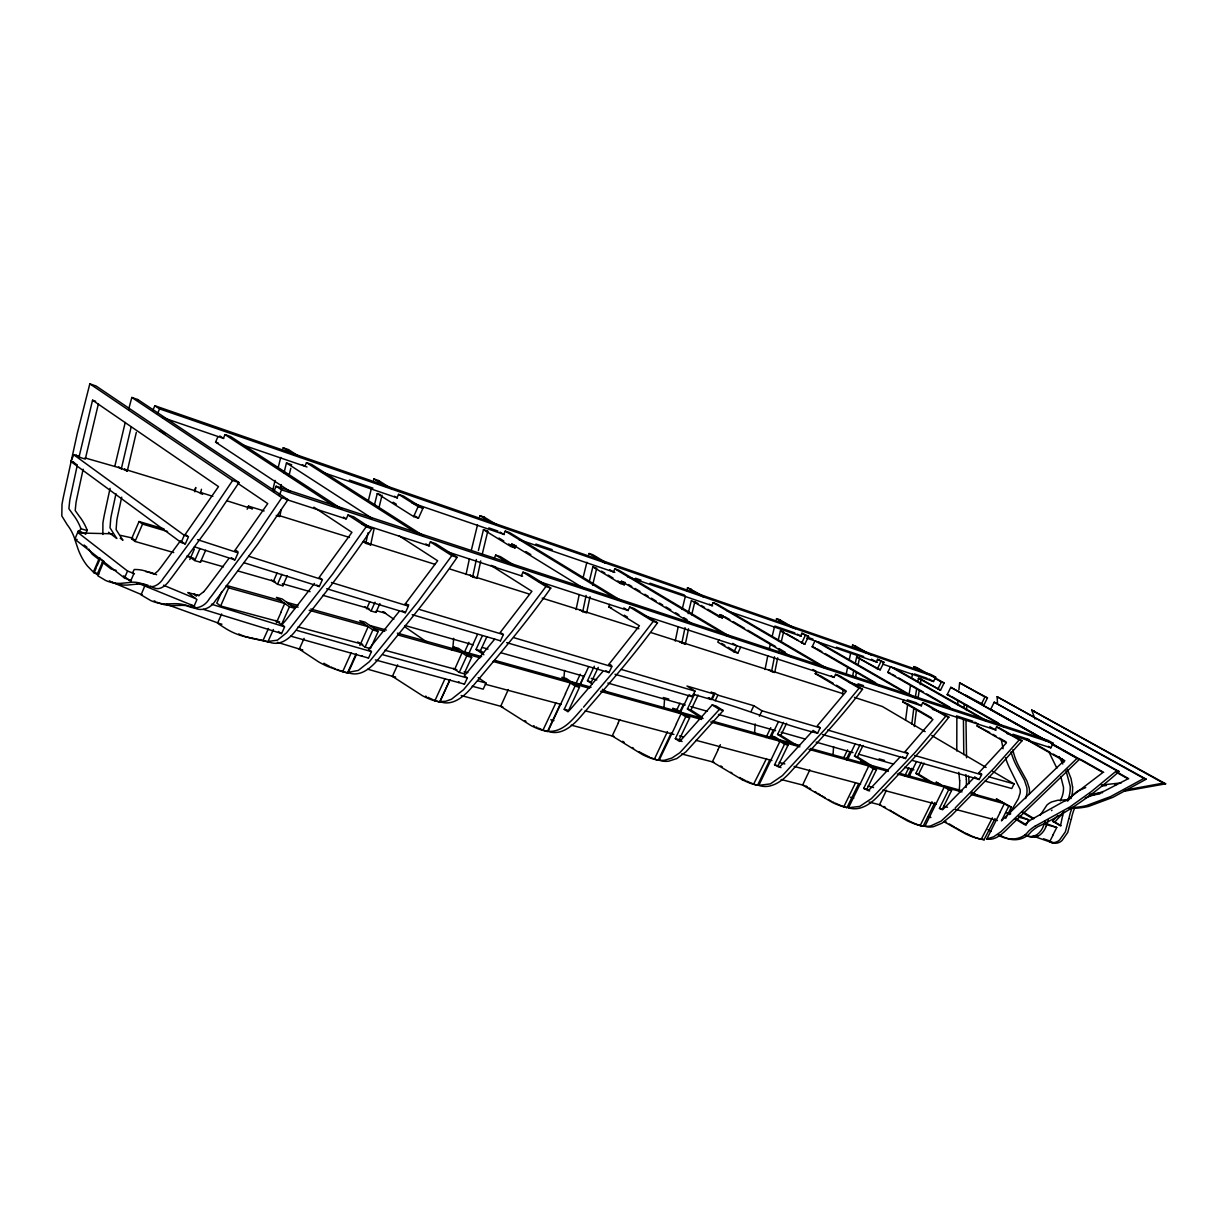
<?xml version="1.0" encoding="UTF-8"?>
<svg xmlns="http://www.w3.org/2000/svg" width="1227" height="1227" viewBox="0 0 1227 1227"><rect width="100%" height="100%" fill="white"/><g stroke="black" fill="none" stroke-linecap="round" stroke-linejoin="round"><path stroke-width="1.5" d="M663.93 708.332L664.574 698.945M754.574 732.994L755.203 723.915M832.995 755.28L833.608 746.614M452.794 648.623L453.683 638.316M563.837 678.884L564.573 670.433M963.425 719.129L963.778 754.666M965.971 719.958L966.539 757.734M956.861 717.289L956.784 751.031M966.493 710.448L966.861 705.218M964.115 707.028L964.299 704.375M957.658 704.62L957.873 701.829M958.916 689.835L959.621 682.825L987.474 697.872L983.962 704.927L965.082 694.865M911.83 724.022L913.716 708.792M914.345 726.537L916.431 709.666M905.572 720.356L907.673 704.053M959.1 790.802L959.284 789.114A48.344 39.77 -75 0 0 959.683 780.725M915.357 697.212L916.569 689.344M918.057 698.102L919.268 690.249M909.115 694.237L910.419 686.046M920.204 684.589L921.109 679.237L918.425 678.316L917.995 680.709M842.458 694.206L843.179 690.08M911.937 677.059L912.505 673.868M913.716 667.227L916.538 667.442L944.1 682.948L940.511 690.234L918.425 678.316M777.688 657.81L774.743 672.457L771.553 671.445L774.498 656.782M765.019 669.513L767.78 655.847M688.531 628.791L685.372 644.129L681.844 643.009L685.019 627.657M590.018 596.69L586.629 612.902L582.718 611.659L586.123 595.417M675.249 641.061L678.209 626.752M852.474 676.844L853.532 671.598M855.388 677.81L856.431 672.565M1061.585 820.556L1062.551 815.924M480.723 560.908L477.012 578.331L472.64 576.951L476.367 559.497M576.061 609.62L579.236 594.558M846.354 673.408L847.474 667.948M1061.462 821.139L1061.125 822.765A39.877 34.141 -75.3 0 1 1060.373 825.848L1052.674 821.277A37.746 32.93 -76.4 0 1 1054.33 819.299L1056.524 816.891M374.082 528.806L370.661 544.895L365.815 543.362L368.039 532.809M466.03 574.497L469.42 558.699M200.538 493.591L201.443 489.282M77.24 465.432L70.43 497.073A122.807 70.645 -73.2 0 0 69.724 500.693L68.881 508.653L73.022 514.527A91.626 50.491 -74.8 0 1 80.813 528.331M83.129 469.22L76.734 498.944A122.485 70.706 -73.2 0 0 76.028 502.549L75.2 510.509L79.356 516.368A91.396 50.552 -74.8 0 1 87.163 530.141M194.878 491.812L195.799 487.487L194.311 490.892M281.167 509.818L279.741 516.613L276.244 515.493M1068.84 818.624L1065.373 831.814L1059.653 839.943A11.242 9.724 -75.8 0 1 1050.941 842.336M1071.186 819.283L1067.735 832.458L1062.015 840.556A11.227 9.724 -75.8 0 1 1053.303 842.949M98.436 403.637L85.292 459.097L79.019 457.119L92.546 400.217L95.66 401.26M110.077 488.315L104.387 514.696A95.798 55.782 -73.4 0 0 102.899 523.07L102.869 534.451M121.427 468.116L118.406 467.15L127.271 471.076L136.32 432.364M121.243 469.174L131.182 426.889M115.982 493.714L111.442 514.773A117.516 69.111 -73.3 0 0 110.752 518.423L110.016 527.84L115.353 536.26A128.467 72.071 -75.4 0 1 116.856 538.53L108.513 532.257M121.688 497.18L117.531 516.567A117.209 69.157 -73.3 0 0 116.841 520.202L116.105 529.604L121.442 538.009A128.145 72.132 -75.4 0 1 122.945 540.263L120.231 538.285M855.326 663.101L856.661 656.997L880.234 669.819L883.931 662.258L877.566 659.298L876.277 661.936L871.431 659.175M858.225 664.083L859.575 657.994M114.771 466.429L125.231 422.456M778.777 652.733L779.375 650.065M849.375 659.083L850.802 652.703M769.498 648.009L770.127 645.218M1010.066 813.992L1010.45 812.581M272.731 490.386L275.063 480.417M482.042 555.033L487.763 531.26M280.431 487.84L281.198 484.558M478.407 550.509L483.453 529.65L487.794 531.138M471.49 549.619L477.533 524.803M592.641 585.126L596.721 568.208L592.84 566.889L589.481 580.693M688.178 613.638L691.338 600.494L718.823 616.721L722.32 617.887L723.301 615.801L719.82 614.62L718.823 616.721M691.691 614.819L694.789 601.92M778.133 640.494L780.418 630.908L783.593 631.997M781.308 641.552L783.547 632.196M852.366 645.939L852.581 645.08L855.48 646.092L870.955 654.896M855.28 646.951L855.48 646.092M682.135 609.466L685.418 596.031M772.182 636.322L774.544 626.583M583.408 576.399L586.889 562.273M374.496 504.742L377.256 493.576L380.462 494.665M379.312 506.352L382.057 495.202M284.02 472.809L286.458 462.962L291.689 464.757M288.943 475.8L290.814 468.239M368.468 500.156L371.413 488.423M278.038 468.162L280.738 457.441M686.66 591.169L687.549 587.687L705.341 597.273M776.308 619.574L776.553 618.638L779.712 619.727L795.433 628.791M779.482 620.663L779.712 619.727M690.786 589.896L691.046 588.899M282.962 448.806L283.222 447.794L288.437 449.603L300.646 457.395M288.176 450.6L288.437 449.603M373.591 479.987L373.867 478.929L378.652 480.585L392.287 489.113M378.376 481.644L378.652 480.585M479.619 516.69L479.91 515.631L484.236 517.134L496.751 524.773M483.959 518.193L484.236 517.134M588.868 554.543L589.144 553.5L593.024 554.849L605.755 562.441M128.59 409.542L131.826 397.471L137.807 399.542L287.977 499.665L257.854 543.929L218.084 597.242A128.988 75.645 -73.2 0 1 215.645 600.279C210.952 608.5 201.259 612.304 192.9 607.12A105.2 62.822 -76.3 0 0 191.841 606.798M152.562 587.043C159.403 591.675 166.258 585.325 169.955 579.819A133.942 76.519 -73.1 0 0 172.347 576.767L210.016 525.585L238.989 482.579L96.043 385.984L89.832 383.836L77.255 433.468L63.375 497.027A104.264 59.433 -73.3 0 0 61.994 504.512L61.81 515.938L67.316 524.88A79.617 43.865 -74.8 0 1 74.678 538.607M137.593 400.309L137.807 399.542M1025.649 798.593L1026.738 794.421A19.249 16.365 -74.2 0 0 1026.754 787.228L1024.407 780.142L1016.769 766.354A82.01 70.66 -69.2 0 1 1012.198 755.771L1011.033 751.921M1045.205 821.216L1043.471 825.97A16.933 14.509 -75.5 0 1 1035.312 835.679M1048.287 820.127L1045.91 826.63M1010.818 811.492L1018.349 798.685L1020.174 792.903A11.411 9.693 -74.2 0 0 1020.082 789.298L1010.388 769.697A88.298 76.059 -69.3 0 1 1005.941 759.114L1005.511 757.749M1040.128 815.372L1046.922 805.065A19.525 16.887 -75.1 0 1 1051.769 801.891L1057.735 800.265L1068.042 799.805M184.648 543.622L181.136 542.472L70.89 461.521L73.758 454.772L79.556 456.383M131.427 580.693L124.494 578.024L74.832 539.22L78.283 531.076L85.813 533.806L87.086 530.233M85.813 533.806L79.479 531.997L80.737 528.423M152.7 410.708L154.832 405.738L931.002 674.528L935.664 677.151L933.517 681.522L882.811 664.16M1061.217 798.777L1061.539 798.041A21.503 18.482 -73.6 0 0 1063.502 787.274L1060.864 776.814M157.424 413.852L159.556 408.882L154.832 405.738M99.418 557.994L103.022 560.816L97.071 574.589L93.482 571.751L99.418 557.994L100.261 558.469L96.979 566.076M98.896 574.159L94.111 572.871L96.304 567.748M173.728 552.549L135.047 541.46L131.565 538.837L139.05 521.521L164.05 528.914M135.047 541.46L142.547 524.113L139.05 521.521M124.494 578.024L127.531 571.03L77.761 532.411L82.362 532.855M290.093 491.444L215.553 442.134L217.808 436.935M341.719 509.021L230.661 436.551L225.047 434.619L223.406 438.376L219.771 435.984M181.136 542.472L184.265 535.294L73.758 454.772M189.802 559.558L194.387 549.067M194.771 560.448L199.97 548.576M200.476 562.073L205.661 550.248M247.148 509.236L248.498 506.153L264.127 510.953M221.857 591.567L216.78 603.101L220.63 606L279.679 621.92M220.63 606L228.636 587.84L226.044 585.939M273.652 491.889L276.136 486.245L1048.011 740.372L1053.134 743.255L1050.849 747.826L1007.122 733.623M246.566 637.028A174.295 107.209 -71.9 0 1 226.412 628.976L222.056 626.215A270.968 166.964 -70.3 0 1 217.593 623.086L221.627 613.96M279.081 495.524L281.581 489.864L276.136 486.245M423.606 535.923L311.719 464.466L306.489 462.671L304.894 466.275L302.409 464.68M273.268 581.659L277.057 573.101M277.563 584.129L281.919 574.328M282.885 585.647L287.225 575.877M246.581 636.936L263.007 640.509L268.483 628.469M280.768 612.38L284.741 603.469L228.636 587.84M343.422 517.134L346.229 518.975L348.023 514.987L353.713 516.843L371.858 528.684C348.667 563.684 322.471 596.491 296.581 629.466C290.308 638.301 279.465 647.273 268.053 641.491L273.376 629.543M276.412 622.718L280.968 612.472M281.213 625.264L289.434 606.813L276.428 597.38L282.179 598.991L295.201 608.408L289.434 606.813M356.505 654.328L348.069 673.04L342.486 671.629A126.013 81.473 -72.8 0 1 339.986 670.97L327.394 666.353A239.971 154.801 -70.6 0 1 318.56 661.859L299.281 649.144L304.112 638.347M377.256 493.576L413.652 516.582L418.468 518.193L422.962 508.254L403.361 496.015L398.56 494.358L396.996 497.825L394.511 496.245M366.628 608.791L369.71 601.982M342.686 671.675L351.152 652.902M371.121 610.877L375.033 602.212M413.652 516.582L418.146 506.613L398.56 494.358M425.83 543.929L428.652 545.739L430.386 541.905L435.662 543.638L457.119 557.334C433.3 592.273 406.152 624.696 379.649 657.58C372.241 666.89 360.677 677.964 347.701 672.457L356.091 653.899M359.894 645.463L368.146 626.675L309.158 610.264M375.999 612.273L379.91 603.623M365.155 647.012L372.855 629.957L359.756 620.709L365.094 622.196L378.207 631.445L370.508 648.454M368.453 658.27L371.49 651.552L368.529 649.436L399.174 611.475M434.849 700.862A135.614 91.718 -72.5 0 1 422.349 695.663L392.379 676.368L397.625 664.835M621.844 601.046L509.588 532.595L505.248 531.107L503.76 534.374L500.002 532.073M452.119 650.218L453.607 646.982L458.484 648.347L471.659 657.365L464.189 673.608M494.098 558.53L495.677 555.095L500.493 556.69L515.953 566.353M445.018 678.654L434.879 700.77L439.803 702.013L449.926 679.957M516.107 545.555L515.033 547.902L510.693 546.444L511.766 544.098L514.65 545.064M521.306 575.846L522.993 572.181L527.809 573.761L550.77 588.101C526.598 622.641 499.098 654.62 472.15 686.982C464.45 696.077 452.778 706.66 439.88 701.599L449.941 679.651M454.588 669.528L462.042 652.81L397.625 634.88M464.235 652.657L468.959 642.335M459.297 672.289L466.766 656L453.607 646.982M468.653 653.884L477.456 634.543M483.867 654.758L476.045 649.436L482.364 635.678M464.389 684.313L467.349 677.902L464.358 675.816L494.711 639.144M483.576 652.81L480.447 650.678L486.766 636.951M500.417 640.985L503.407 634.497L500.263 632.411L531.92 591.307L490.938 565.417L495.769 566.981M478.208 677.641L486.015 683.04L483.208 689.16L472.15 686.2M508.285 689.559L500.693 706.353L530.862 725.494A127.47 90.491 -72.5 0 0 542.871 730.418M731.844 637.626L618.715 570.172L614.834 568.837L613.393 571.92L609.635 569.681M542.901 730.326L555.862 702.933M543.07 730.372L547.487 731.491L560.279 704.114M565.402 693.608L570.371 682.948L492.932 661.399M623.822 607.917L628.055 610.509L629.681 607.058L634.006 608.469L657.519 622.81C633.73 655.893 606.69 686.384 580.156 717.228C572.395 726.169 560.678 736.047 548.009 731.277L565.57 693.684M605.893 670.694L608.975 672.687L611.859 666.537L608.73 664.528L639.42 625.785L608.638 606.813L609.773 604.359M620.402 583.485L621.445 581.276L625.325 582.58L624.282 584.788L620.402 583.485L592.84 566.889M575.57 684.267L580.233 674.267M564.205 709.313L575.08 686.046L579.466 687.273L568.622 710.479L564.205 709.313L567.978 711.783A98.988 69.203 -73.5 0 0 571.291 708.286L602.687 671.644M579.527 685.372L584.19 675.387M580.064 685.08L588.653 666.721M592.242 683.991L587.457 680.847L594.297 666.23M598.239 667.381L591.399 681.951L587.457 680.847M618.193 722.872L619.727 719.605M618.347 722.948L612.196 735.97L642.396 754.544A146.504 109.065 -71.7 0 0 649.114 757.55L649.267 757.596A92.731 69.003 -73.2 0 0 653.776 759.114L658.255 760.249L671.384 732.642M828.547 669.359L716.66 603.899L713.163 602.687L711.783 605.617L709.298 604.159M676.798 709.881L679.973 703.209M654.313 759.268L667.457 731.583M679.574 712.534L683.516 704.221M680.525 712.227L688.439 695.586M676.307 723.792L681.062 713.761L677.151 711.231L602.104 690.295M675.325 738.654L679.237 739.682L689.651 717.826L685.74 716.752L675.325 738.654L679.574 741.445A98.451 72.148 -73.5 0 0 682.304 738.639L712.212 704.912L716.093 706.016L723.255 710.54L685.985 751.798L676.829 758.547L668.592 761.2A40.614 30.292 -74.7 0 1 663.132 761.185L659.175 760.219L676.46 723.869M718.899 639.819L717.81 642.12L734.007 651.874L737.856 653.101L740.725 647.089M615.018 674.267L692.335 696.767L695.019 691.138L686.967 686.046L713.838 693.961L711.2 699.497L693.255 694.283M701.645 718.132L687.427 709.022L694.543 694.037M687.427 709.022L690.97 710.019L698.086 695.065M734.007 651.874L736.89 645.831L732.749 643.362M712.396 698.884L715.034 693.362L717.872 695.142L753.838 705.724L762.013 710.801L820.127 727.826L817.611 733.225C782.397 724.758 749.881 710.372 715.234 700.663L708.362 697.703L711.2 699.497M715.234 700.663L717.872 695.142M718.148 749.39L720.372 744.728M718.286 749.467L712.335 761.875L742.32 779.835M751.231 711.139L753.838 705.724M759.406 716.231L762.013 710.801M780.418 630.908L804.759 644.282L808.578 636.353L801.906 633.239L800.556 636.015L797.289 634.129M801.599 643.209L805.418 635.264L808.578 636.353M765.97 737.626L770.771 727.657M879.238 685.663L812.167 646.798L815.05 640.816L908.977 694.942M769.191 738.531L773.194 730.234M770.479 738.225L778.47 721.629M793.562 744.436L777.596 734.436L783.424 722.366M753.562 784.283L766.492 758.593M777.596 734.436L780.817 735.341L786.63 723.286M754.022 784.421L757.565 785.295L770.004 759.528M831.323 675.816L834.084 677.427L835.572 674.359L839.007 675.479L862.535 689.252C840.265 718.608 814.866 745.31 790.05 772.473C782.366 780.955 770.909 789.621 758.807 785.372L779.943 741.277L710.663 721.997M820.265 727.764L817.213 725.893L845.94 691.752L815.249 673.638L816.308 671.46L813.026 669.528M774.544 764.85L784.559 744.16L788.056 745.126L778.056 765.771L774.544 764.85L779.283 767.243A97.884 74.663 -73.4 0 0 781.43 765.096L813.102 730.448L817.611 733.225M809.835 769.835L802.611 785.05L832.167 802.351A131.396 105.461 -71.3 0 0 838.701 805.173L838.869 805.234A80.353 64.479 -73.3 0 0 843.762 806.829L846.952 807.627L858.685 783.7M856.661 656.997L877.351 668.853L881.047 661.276L883.931 662.258M843.547 758.087L847.581 749.85M953.41 709.927L887.765 672.381L890.557 666.675L986.247 721.123M846.492 758.915L849.713 752.335M847.182 760.341L855.25 743.838M876.477 769.651L873.317 768.777L863.701 788.394L866.875 789.222L876.477 769.651L854.483 756.093L860.112 744.574M854.483 756.093L857.428 756.921L863.041 745.433M843.762 806.829L855.51 782.857M864.375 774.973L868.777 766.001L808.961 749.36M917.152 703.378L921.232 705.74L922.658 702.826L925.756 703.838L948.885 717.166C927.259 744.912 902.597 770.004 878.563 795.633C871.063 803.67 860.05 811.676 848.486 807.749L864.514 775.05M902.566 756.829L905.526 758.623L908.072 753.455L905.066 751.645L932.934 719.467L902.75 701.936L903.762 699.881M886.461 790.249L879.483 804.743L907.182 820.725A120.016 99.111 -71.3 0 0 914.897 823.992L915.541 824.207A68.927 56.902 -73.6 0 0 919.775 825.464L923.103 826.277L934.897 802.519M937.827 689.313L941.416 682.028L944.1 682.948M904.866 775.74L908.9 767.565M1004.76 727.274L947.198 694.635L950.802 687.319L1046.386 740.556M907.612 776.507L911.63 768.347M909.069 776.691L916.538 761.568M932.121 783.271L915.863 773.393L921.339 762.32M915.863 773.393L918.594 774.16L924.054 763.102M920.204 825.556L931.999 801.737M981.416 704.068L984.928 696.997L987.474 697.872M989.821 726.706L995.174 729.758L996.554 726.982L999.361 727.902L1022.03 740.786L995.02 771.001L951.308 815.618L942.075 823.164L933.532 826.661A30.859 25.522 -75.3 0 1 928.118 827.013L924.928 826.277L944.238 787.013L897.32 773.946M912.228 760.403L979.161 779.467L981.646 774.697L978.701 772.949L1006.447 742.826L977.06 725.97L978.026 724.007L974.744 722.136M939.437 808.378L948.716 789.697L951.585 790.495L942.321 809.145L939.437 808.378L942.505 809.774A94.218 76.565 -73.3 0 0 944.529 807.841L974.299 777.412M1004.882 837.52C1014.023 841.814 1025.036 839.805 1031.278 831.645A51.013 44.279 -78.1 0 1 1037.781 826.691C1067.735 812.903 1094.545 793.348 1119.116 771.507L994.223 702.197L990.695 709.298L1048.456 741.829M943.778 821.569L965.097 833.624A95.967 80.951 -72.1 0 0 976.585 838.179L976.723 838.148A44.402 37.454 -74.6 0 0 981.339 839.053L992.382 817.857M975.22 837.489A95.798 80.905 -72.1 0 0 979.284 838.854L979.422 838.823A44.325 37.423 -74.6 0 0 984.023 839.728L995.066 818.562M1000.204 811.952L1004.315 803.731L1000.603 801.507L971.109 793.271M992.674 771.323L1014.085 783.9L1011.769 788.516L985.143 781.139M1011.125 825.173C1004.576 831.369 996.83 840.97 986.815 838.992L1000.327 812.013M1005.726 818.363L1011.385 807.075L1008.732 806.338L1001.431 820.878L1003.855 818.409M1025.91 825.372L1028.686 819.835L1019.162 816.093M1053.103 834.682L1056.754 827.473L1045.327 823.24M1050.972 842.197L1049.683 841.722L1053.226 834.728M238.989 482.579L232.609 480.493L203.621 523.638L165.906 574.988A134.295 76.457 -73.1 0 1 163.528 578.04C159.556 584.988 151.258 589.926 144.034 584.42A84.188 48.927 -75.7 0 0 130.553 582.258M287.977 499.665L281.857 497.671L251.704 542.073L211.903 595.54A129.326 75.599 -73.2 0 1 209.464 598.607C204.756 606.828 195.078 610.678 186.719 605.478A105.476 62.792 -76.2 0 0 174.801 603.684L165.706 603.96A113.007 66.442 -72.9 0 1 150.66 600.524L141.09 594.865L145.384 584.451A83.957 48.957 -75.7 0 0 136.964 583.975M371.858 528.684L366.152 526.828L332.762 573.929L286.612 632.749L277.455 640.141L268.053 641.491M457.119 557.334L451.843 555.632L417.809 602.028L369.358 661.69L358.269 670.433L347.701 672.457M550.77 588.101L545.954 586.537L512.042 631.583L463.53 689.727L451.398 699.283L445.677 701.277L439.88 701.599M657.519 622.81L653.209 621.414L623.454 660.08L583.515 707.166M180.492 540.77L161.749 566.199A92.025 52.761 -73.3 0 1 157.838 571.092L154.219 574.175L148.007 572.027A96.872 56.304 -75.7 0 0 134.203 569.527L132.439 573.024L133.712 574.006L130.553 581.291L123.59 575.862M231.336 557.641L234.848 560.187L238.069 552.871L234.832 550.54L267.747 503.607L237.624 483.223M228.728 558.684L207.685 586.828A89.663 52.746 -73.4 0 1 203.667 591.751M1052.567 821.415L1055.036 821.921A37.684 32.899 -76.4 0 1 1056.677 819.943L1060.619 815.648A49.77 42.562 -73.3 0 0 1062.95 812.872M314.511 583.408L287.164 618.546A86.319 52.991 -73.6 0 1 282.057 624.466L284.633 626.844L281.52 633.807L278.437 631.506M862.535 689.252L859.115 688.148L827.688 726.353L782.427 775.617L770.357 783.884L758.807 785.372M402.195 610.724L405.309 612.856L408.407 606.061L405.247 603.914L437.656 560.77L399.051 535.8M948.885 717.166L945.802 716.169L915.342 752.182L871.415 798.624L859.667 806.415L848.486 807.749M1022.03 740.786L1019.223 739.881L993.885 768.347L955.219 807.918M581.966 708.976C573.132 718.93 563.009 732.611 548.009 731.277M723.255 710.54L719.375 709.436L679.804 752.764L671.875 758.056L664.651 760.219A40.706 30.307 -74.7 0 1 659.19 760.203M203.667 591.721L198.851 595.448L190.246 593.193A136.81 81.411 -76.5 0 0 187.823 592.518L196.949 599.558L193.789 606.751L190.937 604.574M1057.812 815.48L1056.938 816.43M900.48 756.568L870.326 788.624A93.421 73.85 -73.4 0 1 868.256 790.648L863.701 788.394M1011.723 824.559L1079.561 759.237L1076.984 758.409L1001.033 831.661L993.625 836.799L986.815 838.992M953.885 809.329L941.14 821.108L930.633 825.94A30.905 25.537 -75.3 0 1 925.204 826.277L924.928 826.277M1004.453 817.796L1063.962 760.847L1026.14 739.406M459.021 681.706L458.208 682.519M1119.116 771.507L1116.677 770.709L1091.094 791.768L1069.867 806.983L1035.281 826.062M1032.321 818.992L1067.935 799.114L1102.904 772.489L1051.754 743.685M1069.039 808.394L1076.34 808.164A89.694 77.27 -69.2 0 0 1088.671 806.384L1112.92 797.32L1146.217 779.191L1143.886 778.424L1110.542 796.599L1086.278 805.648A89.847 77.332 -69.2 0 1 1073.947 807.458L1071.738 807.581M1085.711 787.55L1078.242 790.817A29.678 25.951 -74.4 0 0 1069.331 799.391M1089.3 795.663L1099.929 793.838M1085.297 797.903L1104.484 790.986L1128.027 778.838L1116.355 772.304M1123.886 791.292L1165.65 783.823L1163.395 783.087L1125.42 790.05M1089.883 794.252L1102.69 792.642M1121.263 782.872L1101.325 785.065M1115.067 784.636L1116.677 784.467M130.522 582.411L120.568 583.377A100.583 57.654 -73 0 1 105.614 580.432L97.838 575.816L103.866 561.276L103.022 560.816M136.949 584.144L126.979 585.095A100.323 57.7 -73 0 1 112.025 582.135L142.317 594.957M1102.337 785.909L1106.294 785.541M1063.886 800.633L1068.548 800.525M180.967 605.402L171.887 605.586A112.715 66.488 -72.9 0 1 156.841 602.166M85.399 533.147L112.178 533.791M74.832 539.22L77.132 539.42M252.363 638.439L268.912 642.043L263.13 640.54M120.522 535.355L132.838 538.116M348.069 673.04L347.87 672.994A125.706 81.473 -72.8 0 1 345.37 672.335L339.879 670.54M923.103 826.277L922.673 826.185A68.804 56.871 -73.6 0 1 918.456 824.927L917.811 824.713A119.801 99.034 -71.3 0 1 913.072 822.826M927.796 816.768L930.94 817.519M981.753 839.084L984.453 839.759M869.115 802.075L880.879 805.081M681.598 753.945L714.037 762.289M781.093 779.498L804.145 785.418M850.357 797.274L853.793 798.148M392.379 676.368L395.661 677.212M1049.683 841.722L1053.333 842.811M299.281 649.144L302.854 650.08M217.593 623.086L221.918 624.221M614.113 736.43L571.215 725.157M485.371 684.267L561.168 704.436M585.202 710.832L673.93 734.436M679.467 735.909L683.163 736.89M696.108 740.341L771.89 760.51M779.283 762.473L784.835 763.946M794.084 766.415L860.618 784.114M868.01 786.093L873.563 787.565M882.811 790.019L936.416 804.283M943.808 806.246L947.505 807.243M954.897 809.207L997.413 820.526M550.77 719.743L553.929 720.586M369.25 648.285L365.063 647.166L357.747 641.905M464.312 673.807L459.22 672.442L453.33 668.332M298.13 626.89L362.717 644.298M384.864 650.264L456.827 669.666M464.22 671.644L467.901 672.641M464.312 684.083L375.385 659.927M477.855 680.832L486.015 683.04M502.84 706.875L461.199 695.525M1007.873 813.01L1010.711 813.792M1018.456 817.059L1028.686 819.835M1045.189 824.329L1056.754 827.473M467.15 677.918L383.085 654.835M70.89 461.521L73.789 462.318M658.255 760.249L657.718 760.096A92.546 68.973 -73.2 0 1 653.761 758.792M372.855 629.957L378.207 631.445M466.766 656L471.659 657.365M1033.073 836.093L1052.229 842.704L1049.913 841.323M368.284 657.979L290.814 636.169M1014.085 783.9L988.993 776.86M226.566 585.478L280.845 600.632M297.885 605.386L286.827 602.304L290.738 605.126L298.1 607.181M310.784 608.991L364.22 623.899M369.772 625.448L386.336 630.064M397.364 633.147L458.085 650.095M463.177 651.522L481.613 656.66M566.414 680.325L494.512 660.264L497.656 662.35M570.984 681.598L591.123 687.227M681.215 712.366L703.102 718.47M712.212 721.016L776.047 738.838M779.697 739.85L799.651 745.418M810.526 748.455L864.943 763.639M868.225 764.559L888.103 770.111M898.931 773.133L940.48 784.728M943.471 785.556L961.891 790.709M373.698 628.224L384.741 631.292M467.119 654.221L480.033 657.81M574.926 684.221L589.573 688.301M600.555 691.353L681.062 713.761M685.126 714.896L701.537 719.467M783.578 742.289L799.897 746.829M872.06 766.921L888.302 771.43M947.229 787.841L961.968 791.936M971.171 794.498L1004.315 803.731M863.716 761.798L860.556 760.924L873.317 768.777M371.198 651.522L297.333 630.525M476.045 649.436L480.447 650.678M85.016 457.932L121.626 468.423M663.301 697.519L668.838 699.083M879.069 758.869L884.59 760.433M405.033 625.525L473.239 644.881M482.456 647.503L487.993 649.068M500.892 652.733L583.868 676.261M591.23 678.347L596.767 679.927M607.825 683.056L685.264 705.019M690.786 706.599L707.381 711.307M718.439 714.436L775.602 730.648M781.124 732.228L805.096 739.022M816.154 742.151L853.026 752.611M858.563 754.191L893.593 764.114M904.652 767.258L913.87 769.881M394.772 676.951L367.855 669.236M981.523 774.743L914.667 755.464M200.615 562.288L194.679 560.601L188.743 556.214M283.008 585.846L277.471 584.267L271.489 579.972M376.122 612.472L371.045 611.015L364.986 606.813M80.859 528.76L87.209 530.57M905.495 758.47L822.412 734.467M131.565 538.837L135.246 539.895M186.627 556.245L193.989 558.362M201.366 560.478L223.467 566.813M238.207 571.046L275.063 581.613M282.425 583.73L310.063 591.644M322.962 595.34L369.02 608.561M376.382 610.678L385.6 613.316L383.207 611.659M124.464 469.235L194.357 490.509L202.716 494.098L200.231 492.364L212.838 496.352M907.949 753.501L827.627 730.019M608.929 672.488L506.674 642.641M978.701 772.949L981.539 773.792M608.73 664.528L611.629 665.387M281.182 633.377L203.345 609.359M234.832 550.54L237.915 551.46M142.547 524.113L167.562 531.49M715.034 693.362L711 692.181L713.838 693.961M405.247 603.914L408.79 604.957M611.69 666.598L513.822 637.672M621.169 669.39L695.019 691.138M500.34 640.77L412.195 614.681M284.158 626.675L211.458 604.205M503.208 634.528L419.895 609.604M405.155 612.58L326.689 588.73M301.888 649.804L277.363 642.304M408.131 606.046L331.459 582.503M278.529 515.386L349.48 537.457M318.913 586.322L244.05 562.748M363.161 541.751L435.263 564.42M450.171 569.113L474.312 576.736M475.984 577.257L528.53 593.837M321.949 579.527L248.667 556.245M474.282 576.567L469.91 575.187L472.64 576.951M542.165 598.147L583.899 611.199M585.432 611.813L638.884 628.73M651.092 632.611L842.796 693.623M366.321 542.579L363.1 541.552L365.815 543.362M227.256 500.907L252.471 508.868L248.498 506.153M234.403 559.681L194.387 546.797M237.501 552.641L197.516 539.65M608.638 606.813L611.521 607.748M815.249 673.638L818.7 674.758M902.75 701.936L905.863 702.948M977.06 725.97L989.683 732.504M854.421 697.381L882.336 706.491L925.158 731.645M858.026 683.807L863.486 685.586M907.228 699.819L916.339 702.795M956.431 715.847L972.842 721.185M1012.935 734.252L1029.33 739.59M285.738 499.297L345.861 518.822M362.256 524.159L429.649 546.046M447.87 551.966L522.564 576.215M538.96 581.552L628.224 610.54M644.62 615.862L834.069 677.411M848.639 682.135L921.508 705.801M932.443 709.359L996.201 730.065M281.581 489.864L1053.134 743.255M184.265 535.294L187.777 536.46M947.198 694.635L949.882 695.54M1048.763 840.633L1043.61 838.793M199.035 595.708L196.427 594.865A136.458 81.457 -76.5 0 0 194.004 594.205L196.489 596.184M812.167 646.798L815.326 647.871M877.351 668.853L880.234 669.819M887.765 672.381L890.649 673.362M215.553 442.134L218.36 443.085M349.373 480.079L372.916 488.147M488.821 527.917L497.871 531.03M535.892 544.067L552.196 549.665M635.494 578.239L640.923 580.11M649.988 583.208L684.39 595.018M774.927 626.092L794.851 632.917M807.535 637.273L812.964 639.129M836.507 647.212L863.67 656.537M914.376 673.93L927.045 678.27M162.133 417.364L223.697 438.453M241.811 444.649L306.995 466.981M321.474 471.935L397.533 497.978M412.011 502.947L504.374 534.558M518.852 539.527L614.819 572.395M627.503 576.736L712.611 605.877M727.09 610.831L801.323 636.261M806.768 638.117L877.382 662.304M418.146 506.613L422.962 508.254M218.651 623.209L166.765 604.436M997.474 702.81L997.122 696.721L1146.217 779.191M1035.036 718.991L1031.662 710.065L1165.65 783.823M159.556 408.882L935.664 677.151M194.894 606.383L138.344 583.362M339.143 670.279L336.873 669.421M1025.266 835.434L1029.008 836.446A13.896 11.917 -75.6 0 0 1035.22 835.449M653.209 758.577L653.071 758.531A146.197 109.004 -71.7 0 1 650.939 757.657M134.464 573.715L127.531 571.03M1004.238 837.274L999.069 834.989M195.323 598.515L163.513 585.233M335.278 668.792L333.637 668.101M151.335 586.521L150.461 586.153A83.957 48.957 -75.7 0 0 150.016 585.954M156.627 574.711L154.418 573.791A96.611 56.35 -75.7 0 0 145.614 571.506M998.103 835.096C1007.981 840.725 1021.493 840.878 1028.747 830.97A51.105 44.31 -78 0 1 1035.266 826.016M967.029 833.931L967.812 834.314M832.888 801.937L833.731 802.366M744.206 779.897L745.05 780.326M645.525 755.126L646.353 755.541A146.197 109.004 -71.7 0 0 647.15 755.924M154.142 600.831L155.507 601.521M966.232 833.532L964.56 832.673M109.387 580.816L110.721 581.506M743.347 779.467L741.553 778.516M644.681 754.682L642.933 753.761M533.622 725.74L534.466 726.185M830.204 800.541L831.124 801.032M425.57 696.138L426.413 696.583M963.686 832.213L961.861 831.231M93.482 571.751L96.059 573.147M903.072 817.826L910.097 821.461A119.801 99.034 -71.3 0 0 912.351 822.504M828.286 799.498L829.268 800.035M739.666 777.473L740.633 778.01M1031.662 710.065L1163.395 783.087M959.913 830.158L960.894 830.71M641.077 752.734L642.012 753.255M997.122 696.721L1143.886 778.424M959.621 682.825L984.928 696.997M994.223 702.197L1116.677 770.709M1117.045 772.136L1128.717 778.67M901.017 816.691L902.06 817.274M1080.619 759.344L1103.702 772.35M1049.698 742.427L1079.561 759.237M913.854 666.506L926.814 673.807M934.928 678.378L941.416 682.028M950.802 687.319L1045.435 740.633M1052.076 744.375L1076.984 758.409M928.854 678.899L933.517 681.522M1048.287 746.369L1050.849 747.826M921.109 679.237L940.511 690.234M951.554 696.476L998.211 722.948M1026.554 739.007L1049.883 752.228M1053.226 754.13L1064.883 760.74M893.425 667.672L987.428 721.123M852.581 645.08L866.507 653.009M877.566 659.298L881.047 661.276M996.554 726.982L1019.223 739.881M957.812 828.977L958.885 829.575M892.29 674.298L895.572 676.169M898.854 678.056L923.456 692.12M926.738 693.991L949.698 707.12M992.95 734.375L996.201 736.231M999.468 738.102L1006.002 741.844M991.079 831.461L987.996 829.651M898.839 815.449L899.943 816.093M639.098 751.614L640.095 752.182M818.21 641.905L915.373 697.872M776.553 618.638L792.274 627.687M801.906 633.239L805.418 635.264M922.658 702.826L945.802 716.169M816.967 648.807L821.86 651.644M825.142 653.546L875.817 682.902M955.588 827.688L956.723 828.348M824.038 797.075L825.158 797.719M786.844 633.884L798.256 640.494M801.507 642.381L804.759 644.282M907.443 703.869L931.262 717.688M896.508 814.099L897.689 814.789M687.549 587.687L703.439 596.997M713.163 602.687L825.111 668.24M835.572 674.359L859.115 688.148M931.753 735.525L986.094 767.442M724.942 616.767L729.85 619.65M733.117 621.583L744.559 628.316M747.826 630.233L775.617 646.598M778.884 648.531L785.418 652.381M954.407 827.013L949.315 823.977M719.82 614.62L791.768 657.012M694.85 601.69L698.071 603.592M701.307 605.494L704.543 607.411M707.78 609.313L722.32 617.887M820.311 675.709L833.225 683.332M836.461 685.233L846.139 690.939M821.707 795.709L822.888 796.415M1054.929 822.059L1061.125 825.74M974.729 776.967L979.192 779.605M895.281 813.378L892.704 811.829M1023.042 812.029L1033.993 818.578M589.144 553.5L605.049 562.994M614.834 568.837L727.994 636.353M1022.152 812.289L1033.119 818.838M1011.385 807.075L996.339 798.93L1008.732 806.338M628.561 584.543L631.813 586.491M635.065 588.439L639.942 591.353M644.804 594.282L648.055 596.23M651.307 598.178L656.169 601.107M659.42 603.055L662.672 605.003M665.924 606.951L670.786 609.88M675.663 612.794L678.914 614.758M683.776 617.672L687.028 619.62M774.743 672.457L768.869 669.835L771.553 671.445M621.445 581.276L692.918 624.206M971.799 792.075L978.333 796.001M1006.048 812.642L1009.315 814.605M1015.833 818.532L1025.619 824.406M972.49 793.317L975.756 795.28M1014.913 818.823L1024.714 824.713A59.325 51.442 -78 0 1 1032.29 818.93M601.583 571.138L604.834 573.086M608.071 575.049L612.933 577.963M617.81 580.892L624.282 584.788M721.66 643.362L724.896 645.31M728.132 647.258L737.856 653.101M820.48 794.973L817.888 793.409M951.585 790.495L936.14 782.09L948.716 789.697M918.594 774.16L933.21 783.041M889.958 810.173L891.354 811.016M479.91 515.631L492.41 523.269M505.248 531.107L617.518 599.635M629.681 607.058L653.209 621.414M730.74 772.243L731.998 772.995M682.672 642.473L685.372 644.129M679.144 641.368L681.844 643.009M945.02 821.354L946.508 822.259M525.908 551.583L530.8 554.589M511.766 544.098L584.067 588.546M857.428 756.921L875.127 767.811M499.006 538.039L503.822 541M508.622 543.96L515.033 547.902M624.298 615.187L627.549 617.181M815.127 791.722L816.538 792.581M483.453 529.65L510.693 546.444M524.834 720.617L525.923 721.292M632.365 747.55L633.577 748.301M883.885 806.415L885.48 807.412M373.867 478.929L385.984 486.505M495.677 555.095L509.588 563.791M522.993 572.181L545.954 586.537M780.817 735.341L796.768 745.326M866.875 789.222L869.652 790.955M579.988 609.957L582.718 611.659M788.056 745.126L775.111 736.998L771.614 736.016L784.559 744.16M393.146 502.211L396.306 504.205M415.309 516.199L418.468 518.193M712.212 704.912L719.375 709.436M809.038 787.918L810.633 788.915M689.129 694.727L692.335 696.767M805.817 785.863L807.397 786.86M283.222 447.794L293.897 454.619M306.489 462.671L416.735 533.178M430.386 541.905L451.843 555.632M690.97 710.019L702.258 717.243M778.056 765.771L780.955 767.627M689.651 717.826L676.568 709.405L672.657 708.316L685.74 716.752M720.77 765.955L722.35 766.967M286.458 462.962L371.704 518.116M225.047 434.619L334.45 506.122M348.023 514.987L366.152 526.828M602.549 689.283L607.334 692.427M679.237 739.682L682.074 741.537M622.641 741.307L624.175 742.304M313.882 507.18L351.95 532.349L319.173 577.411L322.379 579.65L319.219 586.721L316.857 585.064M367.931 543.086L370.661 544.895M579.466 687.273L566.307 678.531L561.92 677.304L575.08 686.046M131.826 397.471L281.857 497.671M159.97 430.692L164.725 433.913M89.832 383.836L232.609 480.493M92.546 400.217L218.498 486.613L185.216 534.405L188.467 536.766L185.216 544.221L181.673 541.628M382.916 611.644L393.852 619.221M404.787 626.798L426.659 641.936M124.448 469.067L127.271 471.076M361.229 655.709L361.95 656.169A42.592 27.515 -74.2 0 0 362.364 655.816M76.166 455.048L79.019 457.119M73.175 462.042L77.316 465.079M275.615 620.417L281.428 624.712M78.283 531.076L79.479 531.997M84.08 545.018L87.01 547.303M99.418 559.865L92.27 554.282A87.27 49.878 -73 0 1 88.789 549.006M102.27 562.104L110.829 568.807A87.531 50.169 -73 0 0 116.105 570.34M94.111 572.871L87.424 566A101.335 57.93 -73 0 1 78.114 549.205L74.586 538.714M1063.932 762.381L1062.03 758.608M1062.797 764.022L1059.039 756.538M1056.861 768.179L1048.87 751.86M1067.398 769.39L1071.033 778.516L1072.551 786.906M1066.094 770.924L1070.205 786.2A29.157 25.061 -73.6 0 1 1067.613 800.832M1034.008 710.878L1034.33 711.752M1012.72 749.912L1014.668 756.522A81.872 70.599 -69.2 0 0 1019.223 767.105L1026.861 780.878L1029.192 787.949A19.218 16.35 -74.2 0 1 1029.33 793.992M1003.088 748.746L1001.339 739.82M958.808 772.304L958.916 773.133M959.008 773.946L959.637 780.74M965.956 774.62L966.355 779.59M968.609 776.2L968.931 780.341A56.028 46.151 -75 0 1 968.993 783.639M145.906 584.665A83.957 48.957 -75.7 0 1 148.068 585.264M180.982 605.325A105.2 62.822 -76.3 0 1 190.706 606.491M252.348 638.531A173.851 107.255 -71.9 0 1 244.526 636.307M243.421 635.908A173.851 107.255 -71.9 0 1 241.152 635.019M239.971 634.512A173.851 107.255 -71.9 0 1 238.744 633.96M331.888 667.335A239.388 154.817 -70.6 0 1 330.983 666.921M329.112 666A239.388 154.817 -70.6 0 1 328.13 665.509M327.134 664.988A239.388 154.817 -70.6 0 1 326.091 664.436M325.017 663.853A239.388 154.817 -70.6 0 1 323.928 663.24M439.772 702.105A135.307 91.703 -72.5 0 1 433.959 700.08M432.548 699.482A135.307 91.703 -72.5 0 1 431.091 698.838M430.355 698.485A135.307 91.703 -72.5 0 1 428.07 697.335M547.303 731.522A127.179 90.461 -72.5 0 1 541.322 729.375M540.616 729.068A127.179 90.461 -72.5 0 1 538.423 728.086M536.905 727.335A127.179 90.461 -72.5 0 1 536.122 726.936M649.466 757.013A146.197 109.004 -71.7 0 1 647.933 756.307M757.09 785.234A117.148 90.921 -72.2 0 1 748.945 782.136M748.209 781.798A117.148 90.921 -72.2 0 1 746.676 781.062M753.547 784.344A117.378 90.982 -72.2 0 1 742.335 779.774M840.526 805.433A131.136 105.399 -71.3 0 0 841.891 805.97L842.059 806.032A80.2 64.433 -73.3 0 0 846.952 807.627M839.82 805.157A131.136 105.399 -71.3 0 1 835.357 803.148M974.606 837.259A95.798 80.905 -72.1 0 1 972.06 836.216M971.401 835.924A95.798 80.905 -72.1 0 1 969.315 834.973M968.578 834.605A95.798 80.905 -72.1 0 1 967.842 834.237M966.401 779.59A56.12 46.166 -75 0 1 966.155 787.412M1025.281 834.927A27.117 23.282 -74.8 0 0 1026.524 835.556A28.742 24.678 -74.7 0 0 1027.72 836.078L1031.447 837.075A13.88 11.917 -75.6 0 0 1037.674 836.093M1045.956 826.645A16.902 14.509 -75.5 0 1 1037.751 836.323M1051.478 810.618A11.626 10.061 -75.1 0 1 1052.03 810.203M1071.309 819.314A43.436 38.252 -74.6 0 1 1074.791 807.795M1072.597 786.906A29.111 25.046 -73.6 0 1 1071.064 798.501M1061.37 798.854A39.126 33.451 -73.4 0 1 1060.266 800.878M1068.962 818.654A43.512 38.282 -74.6 0 1 1072.137 807.826M1062.643 815.94A48.083 42.255 -74.6 0 1 1063.778 811.369"/></g></svg>
